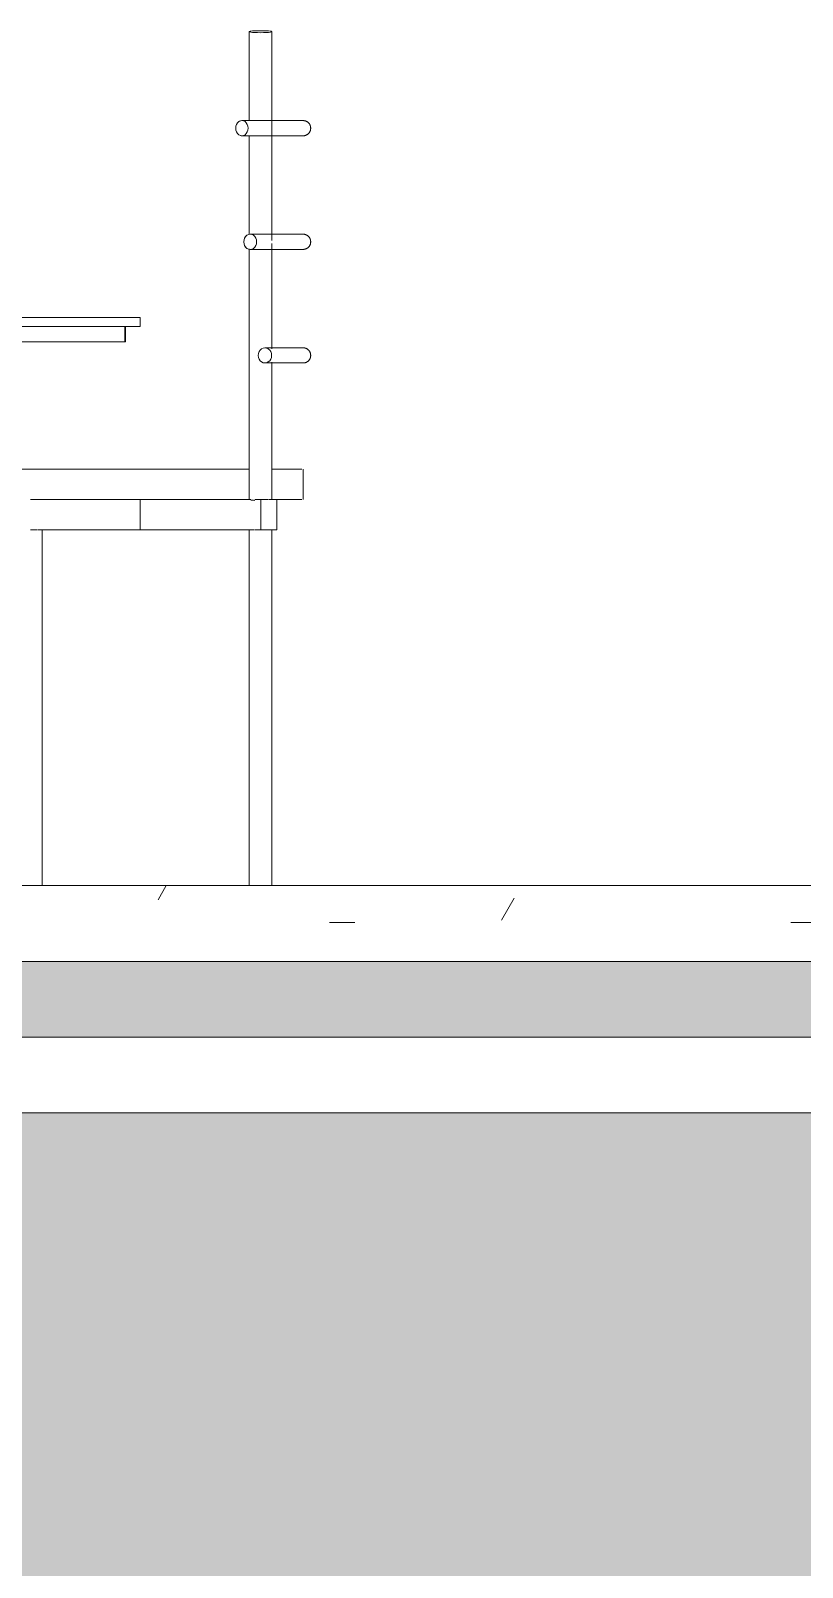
# Model space of a CAD drawing. Header units: millimetres. Extents: x -19779 to 53254, y -11975 to 15500.
# Drawn here: x 44474 to 45494, y -900 to 1129 of the extents above; entities that cross this region are included whole.
import ezdxf

# ---------------------------------------------------------------- set-up
doc = ezdxf.new("R2010")
doc.units = ezdxf.units.MM
for name, color, linetype, lineweight in [('A-DETL-GENF', 92, 'Continuous', 9), ('A-DETL-THIN', 151, 'Continuous', 9), ('A-FLOR-FNSH', 192, 'Continuous', 35), ('A-FLOR-MCUT', 51, 'Continuous', 9), ('A-FLOR-PATT', 8, 'Continuous', 35), ('I-FURN-PNLS', 30, 'Continuous', 9)]:
    doc.layers.add(name, color=color, linetype=linetype, lineweight=lineweight)

# ---------------------------------------------------------------- blocks, each defined once
blk = doc.blocks.new('Table Dining 4 Seater-Circular - 1200 mm dia-177582-Section 1')
at = {"layer": 'I-FURN-PNLS'}
for p, q in [((44763, 1127.4), (44763, 1009.5)), ((44793, 851.9), (44793, 1127.4)), ((44753.4, 1010), (44763, 1010)), ((44763, 990.5), (44763, 859.7)), ((44763, 840.9), (44763, 509.7)), ((44793, 708.8), (44793, 847.8)), ((44619.1, 738), (44213.9, 738)), ((44214.9, 750), (44619.1, 750)), ((44598.5, 718), (44598.5, 738)), ((44599.4, 718), (44599.4, 738)), ((44619.1, 738), (44619.1, 750)), ((44598.5, 718), (44212.7, 718)), ((44599.4, 718), (44598.5, 718)), ((44793, 509.7), (44793, 690.9)), ((44405.7, 549.7), (44619.1, 549.7)), ((44619.1, 549.7), (44763.1, 549.7)), ((44793.3, 549.7), (44832.5, 549.7)), ((44834.1, 509.7), (44834.1, 549.7)), ((44474.1, 509.7), (44478.2, 509.7)), ((44619.1, 509.7), (44478.1, 509.7)), ((44619.1, 469.7), (44619.1, 509.7)), ((44760.1, 509.7), (44619.1, 509.7)), ((44760, 509.7), (44765.2, 509.7)), ((44770.4, 509.7), (44778.2, 509.7)), ((44778.2, 509.7), (44787.8, 509.7)), ((44778.2, 509.7), (44778.2, 469.7)), ((44788.6, 509.7), (44799.4, 509.7)), ((44799.4, 509.7), (44799.4, 469.7)), ((44832.5, 509.7), (44800.1, 509.7)), ((44482.4, 469.7), (44474.1, 469.7)), ((44483.4, 469.7), (44487.3, 469.7)), ((44619.1, 469.7), (44486.2, 469.7)), ((44489.3, 0), (44489.3, 469.7)), ((44766.1, 469.7), (44619.1, 469.7)), ((44763, 469.7), (44763, 0)), ((44765, 469.7), (44769, 469.7)), ((44778.2, 469.7), (44769.9, 469.7)), ((44788.6, 469.7), (44778.2, 469.7)), ((44799.4, 469.7), (44788.6, 469.7)), ((44793, 0), (44793, 469.7)), ((44474.3, 0), (44459.3, 0)), ((44489.3, 0), (44474.3, 0)), ((44778, 0), (44763, 0)), ((44793, 0), (44778, 0))]:
    blk.add_line(p, q, dxfattribs=at)
at = {"layer": 'I-FURN-PNLS', "flags": 128}
for points in [[(44834.3, 1010), (44833.9, 1010), (44832.8, 1010), (44831.1, 1010), (44828.6, 1010), (44825.4, 1010), (44821.5, 1010), (44816.9, 1010), (44811.6, 1010), (44805.6, 1010), (44799, 1010), (44791.7, 1010), (44783.8, 1010), (44775.2, 1010), (44766, 1010), (44756.2, 1010), (44753.4, 1010)], [(44793, 1010), (44797.1, 1010), (44803.9, 1010), (44810, 1010), (44815.5, 1010), (44820.3, 1010), (44824.4, 1010), (44827.8, 1010), (44830.5, 1010), (44832.4, 1010), (44833.7, 1010), (44834.3, 1010), (44834.3, 1010)], [(44834.3, 1010), (44834.7, 1010), (44835.1, 1010), (44835.5, 1009.9), (44835.9, 1009.9), (44836.3, 1009.8), (44836.7, 1009.7), (44837, 1009.6), (44837.4, 1009.5), (44837.8, 1009.4), (44838.2, 1009.2), (44838.5, 1009), (44838.9, 1008.9), (44839.2, 1008.7), (44839.6, 1008.5), (44839.9, 1008.3), (44840.3, 1008), (44840.6, 1007.8), (44840.9, 1007.5), (44841.2, 1007.2), (44841.5, 1007), (44841.7, 1006.7), (44842, 1006.4), (44842.2, 1006.1), (44842.5, 1005.7), (44842.7, 1005.4), (44842.9, 1005.1), (44843.1, 1004.7), (44843.3, 1004.4), (44843.4, 1004), (44843.6, 1003.6), (44843.7, 1003.2), (44843.9, 1002.9), (44844, 1002.5), (44844.1, 1002.1), (44844.1, 1001.7), (44844.2, 1001.3), (44844.2, 1000.9), (44844.3, 1000.5), (44844.3, 1000.1), (44844.3, 1000)], [(44844.3, 1000), (44844.3, 999.6), (44844.2, 999.2), (44844.2, 998.8), (44844.2, 998.4), (44844.1, 998), (44844, 997.6), (44843.9, 997.2), (44843.8, 996.9), (44843.6, 996.5), (44843.5, 996.1), (44843.3, 995.7), (44843.1, 995.4), (44843, 995), (44842.8, 994.7), (44842.5, 994.4), (44842.3, 994), (44842.1, 993.7), (44841.8, 993.4), (44841.5, 993.1), (44841.2, 992.8), (44841, 992.6), (44840.7, 992.3), (44840.3, 992), (44840, 991.8), (44839.7, 991.6), (44839.3, 991.4), (44839, 991.2), (44838.6, 991), (44838.3, 990.8), (44837.9, 990.7), (44837.5, 990.5), (44837.1, 990.4), (44836.8, 990.3), (44836.4, 990.2), (44836, 990.1), (44835.6, 990.1), (44835.2, 990), (44834.8, 990), (44834.4, 990), (44834.3, 990)], [(44753.4, 990), (44763.4, 990), (44772.8, 990), (44781.5, 990), (44789.6, 990), (44797.1, 990), (44803.9, 990), (44810, 990), (44815.5, 990), (44820.3, 990), (44824.4, 990), (44827.8, 990), (44830.5, 990), (44832.4, 990), (44833.7, 990), (44834.3, 990), (44834.3, 990)], [(44763.1, 990), (44756.2, 990), (44753.4, 990)], [(44834.3, 990), (44833.9, 990), (44832.8, 990), (44831.1, 990), (44828.6, 990), (44825.4, 990), (44821.5, 990), (44816.9, 990), (44811.6, 990), (44805.6, 990), (44799, 990), (44793, 990)], [(44834.3, 860), (44833.9, 860), (44832.8, 860), (44831.1, 860), (44828.6, 860), (44825.4, 860), (44821.5, 860), (44816.9, 860), (44811.6, 860), (44805.6, 860), (44799, 860), (44791.7, 860), (44783.8, 860), (44775.2, 860), (44766, 860), (44764.3, 860)], [(44793, 860), (44797.7, 860), (44804.5, 860), (44810.6, 860), (44816, 860), (44820.7, 860), (44824.7, 860), (44828, 860), (44830.7, 860), (44832.6, 860), (44833.8, 860), (44834.3, 860), (44834.3, 860)], [(44834.3, 860), (44834.7, 860), (44835.1, 860), (44835.5, 859.9), (44835.9, 859.9), (44836.3, 859.8), (44836.7, 859.7), (44837, 859.6), (44837.4, 859.5), (44837.8, 859.4), (44838.2, 859.2), (44838.5, 859), (44838.9, 858.9), (44839.2, 858.7), (44839.6, 858.5), (44839.9, 858.3), (44840.3, 858), (44840.6, 857.8), (44840.9, 857.5), (44841.2, 857.2), (44841.5, 857), (44841.7, 856.7), (44842, 856.4), (44842.2, 856.1), (44842.5, 855.7), (44842.7, 855.4), (44842.9, 855.1), (44843.1, 854.7), (44843.3, 854.4), (44843.4, 854), (44843.6, 853.6), (44843.7, 853.2), (44843.9, 852.9), (44844, 852.5), (44844.1, 852.1), (44844.1, 851.7), (44844.2, 851.3), (44844.2, 850.9), (44844.3, 850.5), (44844.3, 850.1), (44844.3, 850)], [(44764.3, 840), (44773.6, 840), (44782.3, 840), (44790.3, 840), (44797.7, 840), (44804.5, 840), (44810.6, 840), (44816, 840), (44820.7, 840), (44824.7, 840), (44828, 840), (44830.7, 840), (44832.6, 840), (44833.8, 840), (44834.3, 840), (44834.3, 840)], [(44834.3, 840), (44833.9, 840), (44832.8, 840), (44831.1, 840), (44828.6, 840), (44825.4, 840), (44821.5, 840), (44816.9, 840), (44811.6, 840), (44805.6, 840), (44799, 840), (44793, 840)], [(44844.3, 850), (44844.3, 849.6), (44844.2, 849.2), (44844.2, 848.8), (44844.2, 848.4), (44844.1, 848), (44844, 847.6), (44843.9, 847.2), (44843.8, 846.9), (44843.6, 846.5), (44843.5, 846.1), (44843.3, 845.7), (44843.1, 845.4), (44843, 845), (44842.8, 844.7), (44842.5, 844.4), (44842.3, 844), (44842.1, 843.7), (44841.8, 843.4), (44841.5, 843.1), (44841.2, 842.8), (44841, 842.6), (44840.7, 842.3), (44840.3, 842), (44840, 841.8), (44839.7, 841.6), (44839.3, 841.4), (44839, 841.2), (44838.6, 841), (44838.3, 840.8), (44837.9, 840.7), (44837.5, 840.5), (44837.1, 840.4), (44836.8, 840.3), (44836.4, 840.2), (44836, 840.1), (44835.6, 840.1), (44835.2, 840), (44834.8, 840), (44834.4, 840), (44834.3, 840)], [(44834.3, 710), (44833.9, 710), (44832.8, 710), (44831.1, 710), (44828.6, 710), (44825.4, 710), (44821.5, 710), (44816.9, 710), (44811.6, 710), (44805.6, 710), (44799, 710), (44791.7, 710), (44783.8, 710)], [(44783.8, 690), (44791.7, 690), (44799, 690), (44805.6, 690), (44811.6, 690), (44816.9, 690), (44821.5, 690), (44825.4, 690), (44828.6, 690), (44831.1, 690), (44832.8, 690), (44833.9, 690), (44834.3, 690)], [(44792.8, 710), (44799, 710), (44805.6, 710), (44811.6, 710), (44816.9, 710), (44821.5, 710), (44825.4, 710), (44828.6, 710), (44831.1, 710), (44832.8, 710), (44833.9, 710), (44834.3, 710)], [(44834.3, 690), (44833.9, 690), (44832.8, 690), (44831.1, 690), (44828.6, 690), (44825.4, 690), (44821.5, 690), (44816.9, 690), (44811.6, 690), (44805.6, 690), (44799, 690), (44792.8, 690)], [(44834.3, 710), (44834.7, 710), (44835.1, 710), (44835.5, 709.9), (44835.9, 709.9), (44836.3, 709.8), (44836.7, 709.7), (44837, 709.6), (44837.4, 709.5), (44837.8, 709.4), (44838.2, 709.2), (44838.5, 709), (44838.9, 708.9), (44839.2, 708.7), (44839.6, 708.5), (44839.9, 708.3), (44840.3, 708), (44840.6, 707.8), (44840.9, 707.5), (44841.2, 707.2), (44841.5, 707), (44841.7, 706.7), (44842, 706.4), (44842.2, 706.1), (44842.5, 705.7), (44842.7, 705.4), (44842.9, 705.1), (44843.1, 704.7), (44843.3, 704.4), (44843.4, 704), (44843.6, 703.6), (44843.7, 703.2), (44843.9, 702.9), (44844, 702.5), (44844.1, 702.1), (44844.1, 701.7), (44844.2, 701.3), (44844.2, 700.9), (44844.3, 700.5), (44844.3, 700.1), (44844.3, 700)], [(44844.3, 700), (44844.3, 699.6), (44844.2, 699.2), (44844.2, 698.8), (44844.2, 698.4), (44844.1, 698), (44844, 697.6), (44843.9, 697.2), (44843.8, 696.9), (44843.6, 696.5), (44843.5, 696.1), (44843.3, 695.7), (44843.1, 695.4), (44843, 695), (44842.8, 694.7), (44842.5, 694.4), (44842.3, 694), (44842.1, 693.7), (44841.8, 693.4), (44841.5, 693.1), (44841.2, 692.8), (44841, 692.6), (44840.7, 692.3), (44840.3, 692), (44840, 691.8), (44839.7, 691.6), (44839.3, 691.4), (44839, 691.2), (44838.6, 691), (44838.3, 690.8), (44837.9, 690.7), (44837.5, 690.5), (44837.1, 690.4), (44836.8, 690.3), (44836.4, 690.2), (44836, 690.1), (44835.6, 690.1), (44835.2, 690), (44834.8, 690), (44834.4, 690), (44834.3, 690)]]:
    blk.add_lwpolyline(points, dxfattribs=at)
at = {"layer": 'I-FURN-PNLS'}
for centre, major_axis, ratio, start_param, end_param in [((44778, 1127.4), (15, 0), 0.087156, 1.570796, 4.712389), ((44778, 1127.4), (15, 0), 0.087156, 2.356194, 3.141593), ((44778, 1127.4), (15, 0), 0.087156, 1.570796, 2.094395), ((44778, 1127.4), (15, 0), 0.087156, 4.712389, 7.853982), ((44778, 1127.4), (15, 0), 0.087156, 0, 1.570796), ((44753.4, 1000), (0, 10), 0.819152, 4.712389, 7.853982), ((44753.4, 1000), (0, 10), 0.819152, 1.047198, 1.570796), ((44753.4, 1000), (0, 10), 0.819152, 1.570796, 4.712389), ((44753.4, 1000), (0, 10), 0.819152, 1.570796, 2.617994), ((44753.4, 1000), (0, 10), 0.819152, 0, 0.785398), ((44753.4, 1000), (0, 10), 0.819152, 2.879793, 3.141593), ((44764.3, 850), (0, 10), 0.843391, 4.712389, 7.853982), ((44764.3, 850), (0, 10), 0.843391, 0.261799, 1.570796), ((44764.3, 850), (0, 10), 0.843391, 1.570796, 4.712389), ((44764.3, 850), (0, 10), 0.843391, 1.570796, 2.879793), ((44783.8, 700), (0, 10), 0.887011, 4.712389, 7.853982), ((44783.8, 700), (0, 10), 0.887011, 1.570796, 4.712389), ((44778, 509.7), (15, 0), 0.087156, 3.665191, 4.18879)]:
    blk.add_ellipse(centre, major_axis=major_axis, ratio=ratio, start_param=start_param, end_param=end_param, dxfattribs=at)

msp = doc.modelspace()

# ---------------------------------------------------------------- hatches: boundary and pattern name
at = {"layer": 'A-DETL-GENF'}
h = msp.add_hatch(dxfattribs=at)
h.set_pattern_fill('FP_4', style=0, pattern_type=2)
h.set_pattern_definition([(0, (19874.8, -1675), (635, 635), [635, -635]), (0, (19874.8, -1436.9), (635, 635), [635, -635]), (0, (19874.8, -1198.75), (635, 635), [635, -635]), (90, (19954.2, -1119.4), (-635, 635), [635, -635]), (90, (20192.3, -1119.4), (-635, 635), [635, -635]), (90, (20430.44, -1119.4), (-635, 635), [635, -635])])
h.paths.add_polyline_path([(50342.8, -3800), (50342.8, -300), (37556.5, -300), (37556.5, -3350), (2048.1, -3350), (2048.1, -1100), (-859.9, -1100), (-859.9, -900), (-11603.1, -900), (-11603.1, -400), (-14319.3, -400), (-14319.3, -300), (-19778.9, -300.7), (-19778.9, -3800), (47203, -3800)], flags=0)
at = {"layer": 'A-FLOR-PATT', "lineweight": 9}
h = msp.add_hatch(dxfattribs=at)
h.set_pattern_fill('FP_2', color=256, style=0, pattern_type=2)
h.set_pattern_definition([(0, (19874.81, -1675), (812.8, 203.2), [33.528, -576.072, 33.528, -576.072, -3251.2]), (0, (19874.81, -1675), (812.8, 203.2), [-1219.2, 33.528, -1185.672, 33.528, -576.072, -1422.4]), (0, (19874.81, -1675), (812.8, 203.2), [-3048, 33.528, -372.872, 33.528, -982.472]), (120, (20179.61, -1573.4), (-582.3764, 602.3054), [33.528, -576.072, 33.528, -3827.272]), (120, (20179.61, -1573.4), (-582.3764, 602.3054), [-643.128, -576.072, 33.528, -1185.672, -2032]), (120, (20179.61, -1573.4), (-582.3764, 602.3054), [-2438.4, 33.528, -576.072, 33.528, -1388.872]), (120, (20179.61, -1573.4), (-582.3764, 602.3054), [-3081.528, -372.872, 33.528, -982.472]), (240, (20281.21, -1167), (-230.4236, -805.5054), [33.528, -576.072, 33.528, -3827.272]), (240, (20281.21, -1167), (-230.4236, -805.5054), [-643.128, -576.072, 33.528, -1185.672, -2032]), (240, (20281.21, -1167), (-230.4236, -805.5054), [-2438.4, 33.528, -576.072, 33.528, -1388.872]), (240, (20281.21, -1167), (-230.4236, -805.5054), [-3081.528, -372.872, 33.528, -982.472])])
h.paths.add_polyline_path([(31904.5, -100), (50130.8, -100), (50130.8, 0), (31904.5, 0)], flags=0)
at = {"layer": 'A-FLOR-PATT'}
msp.add_hatch(color=256, dxfattribs=at).paths.add_polyline_path([(49595.2, -200), (50130.8, -200), (50130.8, -100), (31904.5, -100), (31904.5, -200), (48399.1, -200)], flags=0)

# ---------------------------------------------------------------- linework, layer by layer
at = {"layer": 'A-DETL-THIN'}
msp.add_line((50342.8, -300), (37556.5, -300), dxfattribs=at)
at = {"layer": 'A-FLOR-FNSH', "color": 1, "lineweight": 18}
for p, q in [((44763, 0), (44489.3, 0)), ((50094.8, 0), (44793, 0))]:
    msp.add_line(p, q, dxfattribs=at)
at = {"layer": 'A-FLOR-MCUT'}
for p, q in [((50130.8, -100), (31904.5, -100)), ((50130.8, -200), (31904.5, -200))]:
    msp.add_line(p, q, dxfattribs=at)

# ---------------------------------------------------------------- block references
at = {"layer": 'I-FURN-PNLS'}
msp.add_blockref('Table Dining 4 Seater-Circular - 1200 mm dia-177582-Section 1', (0, 0), dxfattribs=at)

doc.saveas('drawing.dxf')
